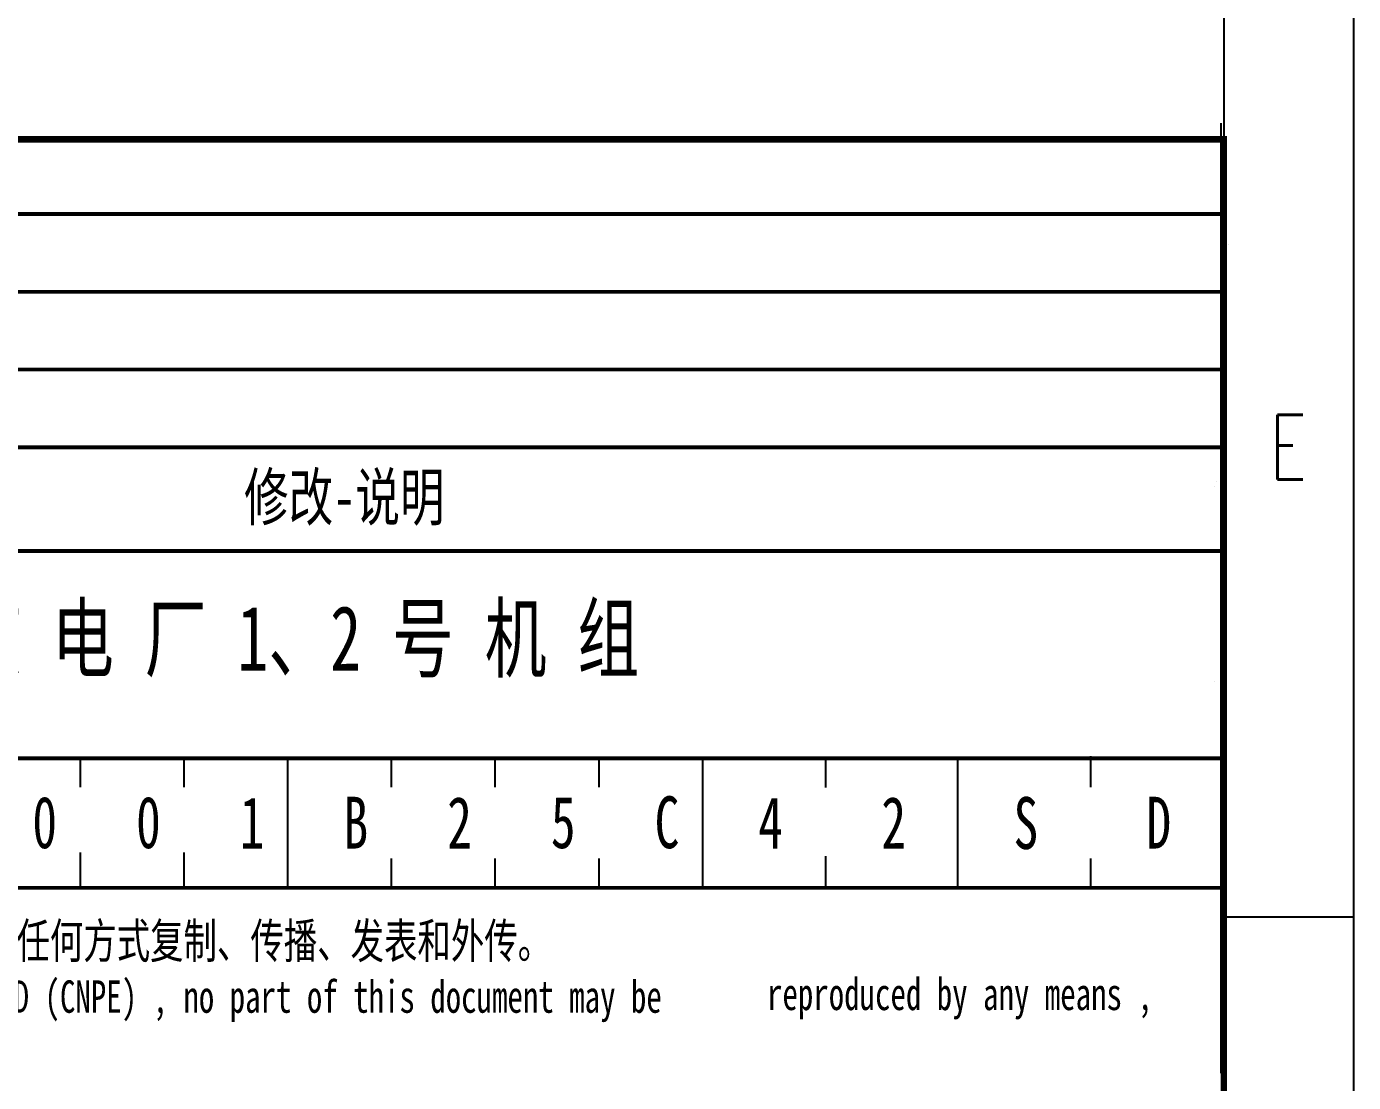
# Model space of a CAD drawing. Header units: inches. Extents: x 6 to 109360, y -14990 to 740552.
# Drawn here: x 954.9 to 1057.2, y -7709.7 to -7628.2 of the extents above; entities that cross this region are included whole.
import ezdxf
from ezdxf.enums import TextEntityAlignment as Align

# ---------------------------------------------------------------- set-up
doc = ezdxf.new("R2010")
doc.units = ezdxf.units.IN
doc.header["$MEASUREMENT"] = 0
doc.layers.add('1', color=7, linetype='Continuous')
doc.layers.add('图框', color=4, linetype='Continuous')
doc.styles.add('HZ', font='txt_____.ttf', dxfattribs={"width": 0.7, "bigfont": 'HZTXT'})
doc.styles.add('宋体', font='', dxfattribs={"width": 0.7})
doc.styles.get('宋体').set_extended_font_data('SimSun')

# ---------------------------------------------------------------- blocks, each defined once
blk = doc.blocks.new('图签')
at = {"layer": '1'}
for p, q in [((-0.2, 59.71), (-0.2, 133.01)), ((0, 60.06), (0, 131.76)), ((-0.72, 105.01), (-0.72, 105.01)), ((-0.72, 105.01), (-0.72, 105.01)), ((-0.72, 105.01), (-0.72, 105.01)), ((-0.72, 105.01), (-0.72, 105.01)), ((-0.53, 105.36), (-0.53, 105.36)), ((-0.53, 105.36), (-0.53, 105.36)), ((-0.53, 105.36), (-0.53, 105.36)), ((-0.53, 105.36), (-0.53, 105.36)), ((-88.2, 81.76), (-88.2, 84)), ((-80.2, 81.76), (-80.2, 84)), ((-72.2, 74), (-72.2, 84)), ((-64.2, 81.76), (-64.2, 84)), ((-56.2, 81.76), (-56.2, 84)), ((-48.2, 81.76), (-48.2, 84)), ((-40.2, 74), (-40.2, 84)), ((-30.71, 81.75), (-30.71, 84)), ((-20.51, 73.94), (-20.51, 83.94)), ((-10.26, 81.76), (-10.26, 84.17)), ((-88.2, 74), (-88.2, 76.72)), ((-80.2, 74), (-80.2, 76.72)), ((-64.2, 74), (-64.2, 76.27)), ((-56.2, 74), (-56.2, 76.27)), ((-48.2, 74), (-48.2, 76.27)), ((-30.71, 74.09), (-30.71, 76.44)), ((-10.26, 74), (-10.26, 76.27)), ((-0.2, 74), (-180.2, 74))]:
    blk.add_line(p, q, dxfattribs=at)
at = {"layer": '1', "color": 7}
for p, q in [((0.34, 123.67), (0.34, 123.67)), ((0.34, 123.67), (0.34, 123.67)), ((0.34, 123.67), (0.34, 123.67)), ((0.34, 123.67), (0.34, 123.67)), ((-0.69, 89.9), (-0.69, 89.9)), ((-0.69, 89.9), (-0.69, 89.9)), ((-0.69, 89.9), (-0.69, 89.9)), ((-0.69, 89.9), (-0.69, 89.9))]:
    blk.add_line(p, q, dxfattribs=at)
at = {"layer": '1', "color": 7, "const_width": 0.5}
blk.add_lwpolyline([(-180, 0), (0, 0), (0, 131.76), (-180, 131.76)], close=True, dxfattribs=at)
at = {"layer": '1', "color": 7, "const_width": 0.3}
for points in [[(-180.2, 126), (-0.2, 126)], [(-180.2, 120), (-0.2, 120)], [(-180.2, 114), (-0.2, 114)], [(-180.2, 108), (-0.2, 108)], [(-180.2, 100), (-0.2, 100)], [(-180.2, 84), (-0.2, 84)], [(-180.2, 74), (-0.2, 74)], [(-180, 74), (0, 74)]]:
    blk.add_lwpolyline(points, dxfattribs=at)
at = {"linetype": 'Continuous', "attachment_point": 5, "style": '宋体'}
for s, width, heights, insert, char_height in [('浙 江 金 七 门 核 电 厂 1、2 号 机 组', 163.6991, [-6.65], (-89.21, 92.99), 5), ('0', 5.7748, [-4], (-90.96, 79.03), 4), ('0', 5.7748, [-4], (-82.96, 79.03), 4), ('1', 5.7748, [-4], (-74.96, 79.03), 4), ('B', 5.7748, [-4], (-66.96, 79.03), 4), ('2', 5.7748, [-4], (-58.96, 79.03), 4), ('5', 5.7748, [-4], (-50.96, 79.03), 4), ('C', 5.7748, [-4], (-42.96, 79.03), 4), ('4', 5.7748, [-4], (-34.96, 79.03), 4), ('2', 5.7748, [-4], (-25.47, 79.03), 4), ('S', 5.7748, [-4], (-15.27, 78.97), 4), ('D', 5.7748, [-4], (-5.02, 79.03), 4)]:
    blk.add_mtext_dynamic_manual_height_columns(s, width=width, gutter_width=1, heights=heights, dxfattribs=dict(at, insert=insert, char_height=char_height))
at = {"layer": '1', "color": 7, "style": '宋体', "width": 0.7}
blk.add_text('修改-说明', height=3.6, dxfattribs=at).set_placement((-75.58, 102.36))
at = {"layer": '1', "color": 7, "ltscale": 0.8, "style": '宋体', "width": 0.7}
for s, height, p in [('本文件产权属中国核电工程有限公司（CNPE）所有，未经书面许可，不得以任何方式复制、传播、发表和外传。', 2.7, (-178.2, 68.56)), ('This document is the property of China Nuclear Power Engineering CO.,LTD (CNPE) , no part of this document may be', 2.5, (-177.88, 64.36)), ('reproduced by any means , ', 2.5, (-35.24, 64.57))]:
    blk.add_text(s, height=height, dxfattribs=at).set_placement(p)
blk = doc.blocks.new('*U121')
blk.add_blockref('图签', (0, 0))

msp = doc.modelspace()

# ---------------------------------------------------------------- linework, layer by layer
at = {"layer": '图框'}
for p, q in [((1057.22419, -7184.70222), (1057.22419, -7778.70222)), ((1047.22419, -7481.70222), (1047.22419, -7768.70222)), ((1047.22419, -7481.70222), (1047.22419, -7768.70222)), ((1047.22419, -7481.70222), (1047.22419, -7768.70222)), ((1047.22419, -7481.70222), (1047.22419, -7768.70222)), ((1047.22419, -7696.95222), (1057.22419, -7696.95222))]:
    msp.add_line(p, q, dxfattribs=at)
at = {"layer": '图框', "color": 1}
msp.add_line((1047.22419, -7194.70222), (1047.22419, -7768.70222), dxfattribs=at)

# ---------------------------------------------------------------- block references
msp.add_blockref('*U121', (1047.22419, -7768.70222))

# ---------------------------------------------------------------- texts
at = {"layer": '图框', "style": 'HZ', "width": 0.7}
msp.add_text('E', height=5, dxfattribs=at).set_placement((1052.185, -7663.19618), align=Align.CENTER)

doc.saveas('drawing.dxf')
